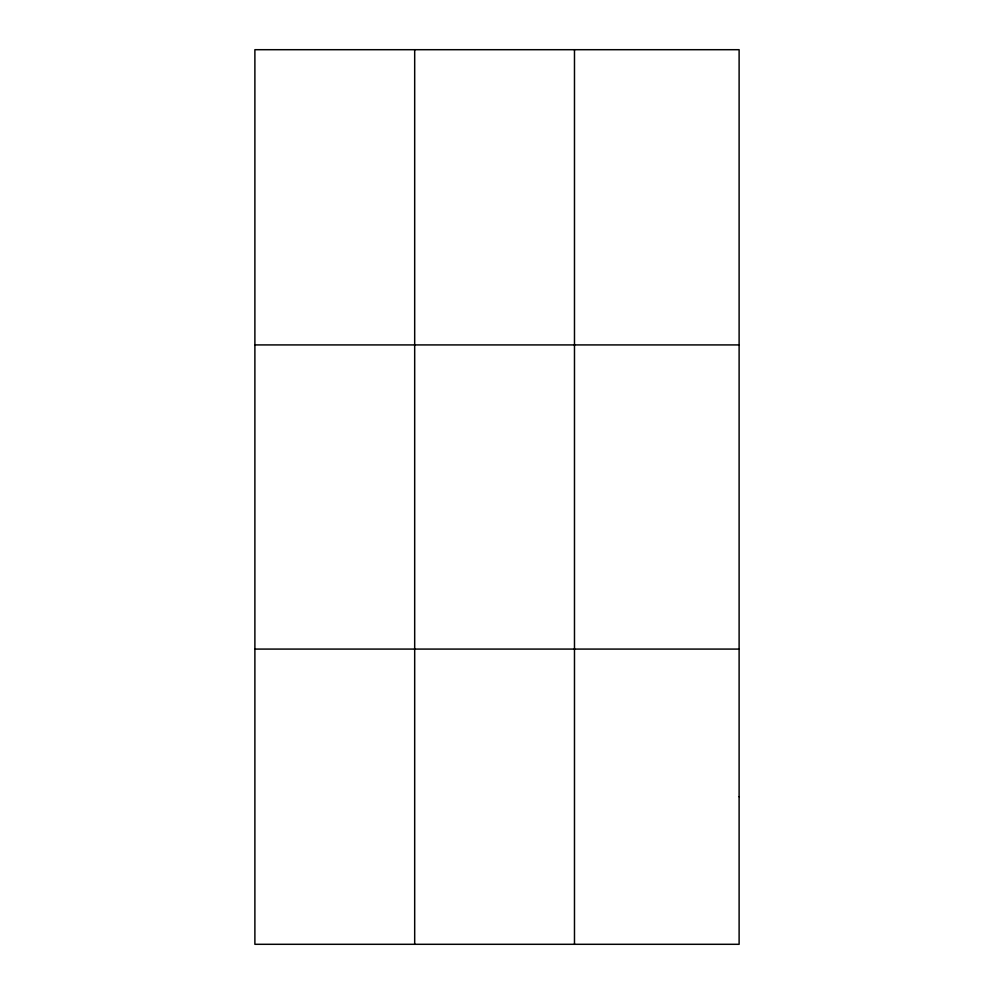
<?xml version="1.0" encoding="UTF-8"?>
<svg xmlns="http://www.w3.org/2000/svg" width="994" height="994" viewBox="0 0 994 994"><rect width="100%" height="100%" fill="white"/><g stroke="black" fill="none" stroke-linecap="round" stroke-linejoin="round"><path stroke-width="1.49" d="M414.684 49.7L414.684 944.3M574.482 49.7L574.482 944.3M254.886 344.918L739.114 344.918M254.886 649.082L739.114 649.082M739.114 796.691L739.114 944.3L254.886 944.3L254.886 49.7L739.114 49.7L739.114 796.691"/></g></svg>
